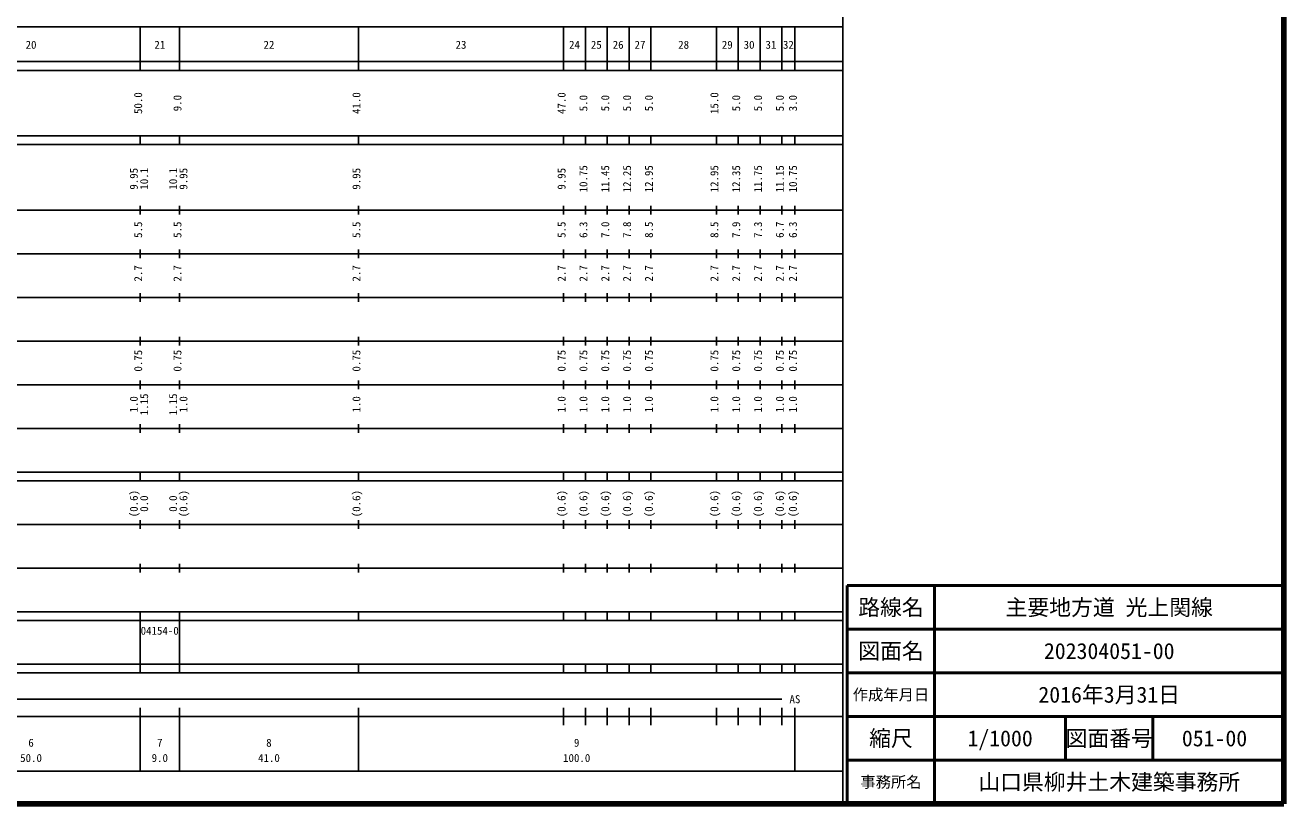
# Model space of a CAD drawing. Units: millimetres on the paper, enlarged 1000 times. Extents: x 40000 to 680000, y 20000 to 380000.
# Drawn here: x 391655 to 680000, y 20000 to 198357 of the extents above; entities that cross this region are included whole.
import ezdxf
from ezdxf.enums import TextEntityAlignment as Align

# ---------------------------------------------------------------- set-up
doc = ezdxf.new("R2010")
doc.units = ezdxf.units.MM
doc.header["$LTSCALE"] = 1000
for name, color, linetype, lineweight in [('M-TTL', 2, 'Continuous', 140), ('M-TTL-BAND', 7, 'Continuous', 25), ('M-TTL-FRAM', 2, 'Continuous', 50), ('M-TTL-LINE', 7, 'Continuous', 50)]:
    doc.layers.add(name, color=color, linetype=linetype, lineweight=lineweight)
doc.layers.add('M-TTL-TXT', color=7, linetype='Continuous')
doc.styles.add('ＭＳ ゴシック', font='')
doc.styles.get('ＭＳ ゴシック').set_extended_font_data('MS Gothic')

msp = doc.modelspace()

# ---------------------------------------------------------------- linework, layer by layer
at = {"layer": 'M-TTL'}
for p, q in [((680000, 20000), (680000, 380000)), ((40000, 20000), (680000, 20000))]:
    msp.add_line(p, q, dxfattribs=at)
at = {"layer": 'M-TTL-BAND'}
for p, q in [((579000, 20000), (579000, 370000)), ((68000, 198000), (579000, 198000)), ((418000, 188000), (418000, 198000)), ((427000, 188000), (427000, 198000)), ((468000, 188000), (468000, 198000)), ((515000, 188000), (515000, 198000)), ((520000, 188000), (520000, 198000)), ((525000, 188000), (525000, 198000)), ((530000, 188000), (530000, 198000)), ((535000, 188000), (535000, 198000)), ((550000, 188000), (550000, 198000)), ((555000, 188000), (555000, 198000)), ((560000, 188000), (560000, 198000)), ((565000, 188000), (565000, 198000)), ((568000, 188000), (568000, 198000)), ((40000, 190000), (579000, 190000)), ((40000, 188000), (579000, 188000)), ((40000, 173000), (579000, 173000)), ((40000, 171000), (579000, 171000)), ((418000, 171000), (418000, 173000)), ((427000, 171000), (427000, 173000)), ((468000, 171000), (468000, 173000)), ((515000, 171000), (515000, 173000)), ((520000, 171000), (520000, 173000)), ((525000, 171000), (525000, 173000)), ((530000, 171000), (530000, 173000)), ((535000, 171000), (535000, 173000)), ((550000, 171000), (550000, 173000)), ((555000, 171000), (555000, 173000)), ((560000, 171000), (560000, 173000)), ((565000, 171000), (565000, 173000)), ((568000, 171000), (568000, 173000)), ((40000, 156000), (579000, 156000)), ((418000, 155000), (418000, 157000)), ((427000, 155000), (427000, 157000)), ((468000, 155000), (468000, 157000)), ((515000, 155000), (515000, 157000)), ((520000, 155000), (520000, 157000)), ((525000, 155000), (525000, 157000)), ((530000, 155000), (530000, 157000)), ((535000, 155000), (535000, 157000)), ((550000, 155000), (550000, 157000)), ((555000, 155000), (555000, 157000)), ((560000, 155000), (560000, 157000)), ((565000, 155000), (565000, 157000)), ((568000, 155000), (568000, 157000)), ((46000, 146000), (579000, 146000)), ((418000, 145000), (418000, 147000)), ((427000, 145000), (427000, 147000)), ((468000, 145000), (468000, 147000)), ((515000, 145000), (515000, 147000)), ((520000, 145000), (520000, 147000)), ((525000, 145000), (525000, 147000)), ((530000, 145000), (530000, 147000)), ((535000, 145000), (535000, 147000)), ((550000, 145000), (550000, 147000)), ((555000, 145000), (555000, 147000)), ((560000, 145000), (560000, 147000)), ((565000, 145000), (565000, 147000)), ((568000, 145000), (568000, 147000)), ((52000, 136000), (579000, 136000)), ((418000, 135000), (418000, 137000)), ((427000, 135000), (427000, 137000)), ((468000, 135000), (468000, 137000)), ((515000, 135000), (515000, 137000)), ((520000, 135000), (520000, 137000)), ((525000, 135000), (525000, 137000)), ((530000, 135000), (530000, 137000)), ((535000, 135000), (535000, 137000)), ((550000, 135000), (550000, 137000)), ((555000, 135000), (555000, 137000)), ((560000, 135000), (560000, 137000)), ((565000, 135000), (565000, 137000)), ((568000, 135000), (568000, 137000)), ((418000, 125000), (418000, 127000)), ((427000, 125000), (427000, 127000)), ((468000, 125000), (468000, 127000)), ((515000, 125000), (515000, 127000)), ((520000, 125000), (520000, 127000)), ((525000, 125000), (525000, 127000)), ((530000, 125000), (530000, 127000)), ((535000, 125000), (535000, 127000)), ((550000, 125000), (550000, 127000)), ((555000, 125000), (555000, 127000)), ((560000, 125000), (560000, 127000)), ((565000, 125000), (565000, 127000)), ((568000, 125000), (568000, 127000)), ((46000, 126000), (579000, 126000)), ((52000, 116000), (579000, 116000)), ((418000, 115000), (418000, 117000)), ((427000, 115000), (427000, 117000)), ((468000, 115000), (468000, 117000)), ((515000, 115000), (515000, 117000)), ((520000, 115000), (520000, 117000)), ((525000, 115000), (525000, 117000)), ((530000, 115000), (530000, 117000)), ((535000, 115000), (535000, 117000)), ((550000, 115000), (550000, 117000)), ((555000, 115000), (555000, 117000)), ((560000, 115000), (560000, 117000)), ((565000, 115000), (565000, 117000)), ((568000, 115000), (568000, 117000)), ((418000, 105000), (418000, 107000)), ((427000, 105000), (427000, 107000)), ((468000, 105000), (468000, 107000)), ((515000, 105000), (515000, 107000)), ((520000, 105000), (520000, 107000)), ((525000, 105000), (525000, 107000)), ((530000, 105000), (530000, 107000)), ((535000, 105000), (535000, 107000)), ((550000, 105000), (550000, 107000)), ((555000, 105000), (555000, 107000)), ((560000, 105000), (560000, 107000)), ((565000, 105000), (565000, 107000)), ((568000, 105000), (568000, 107000)), ((46000, 106000), (579000, 106000)), ((40000, 96000), (579000, 96000)), ((418000, 94000), (418000, 96000)), ((427000, 94000), (427000, 96000)), ((468000, 94000), (468000, 96000)), ((515000, 94000), (515000, 96000)), ((520000, 94000), (520000, 96000)), ((525000, 94000), (525000, 96000)), ((530000, 94000), (530000, 96000)), ((535000, 94000), (535000, 96000)), ((550000, 94000), (550000, 96000)), ((555000, 94000), (555000, 96000)), ((560000, 94000), (560000, 96000)), ((565000, 94000), (565000, 96000)), ((568000, 94000), (568000, 96000)), ((40000, 94000), (579000, 94000)), ((49000, 84000), (579000, 84000)), ((418000, 83000), (418000, 85000)), ((427000, 83000), (427000, 85000)), ((468000, 83000), (468000, 85000)), ((515000, 83000), (515000, 85000)), ((520000, 83000), (520000, 85000)), ((525000, 83000), (525000, 85000)), ((530000, 83000), (530000, 85000)), ((535000, 83000), (535000, 85000)), ((550000, 83000), (550000, 85000)), ((555000, 83000), (555000, 85000)), ((560000, 83000), (560000, 85000)), ((565000, 83000), (565000, 85000)), ((568000, 83000), (568000, 85000)), ((418000, 73000), (418000, 75000)), ((427000, 73000), (427000, 75000)), ((468000, 73000), (468000, 75000)), ((515000, 73000), (515000, 75000)), ((520000, 73000), (520000, 75000)), ((525000, 73000), (525000, 75000)), ((530000, 73000), (530000, 75000)), ((535000, 73000), (535000, 75000)), ((550000, 73000), (550000, 75000)), ((555000, 73000), (555000, 75000)), ((560000, 73000), (560000, 75000)), ((565000, 73000), (565000, 75000)), ((568000, 73000), (568000, 75000)), ((40000, 74000), (579000, 74000)), ((40000, 64000), (579000, 64000)), ((418000, 62000), (418000, 64000)), ((427000, 62000), (427000, 64000)), ((468000, 62000), (468000, 64000)), ((515000, 62000), (515000, 64000)), ((520000, 62000), (520000, 64000)), ((525000, 62000), (525000, 64000)), ((530000, 62000), (530000, 64000)), ((535000, 62000), (535000, 64000)), ((550000, 62000), (550000, 64000)), ((555000, 62000), (555000, 64000)), ((560000, 62000), (560000, 64000)), ((565000, 62000), (565000, 64000)), ((568000, 62000), (568000, 64000)), ((40000, 62000), (579000, 62000)), ((418000, 52000), (418000, 62000)), ((427000, 52000), (427000, 62000)), ((40000, 52000), (579000, 52000)), ((418000, 50000), (418000, 52000)), ((427000, 50000), (427000, 52000)), ((468000, 50000), (468000, 52000)), ((515000, 50000), (515000, 52000)), ((520000, 50000), (520000, 52000)), ((525000, 50000), (525000, 52000)), ((530000, 50000), (530000, 52000)), ((535000, 50000), (535000, 52000)), ((550000, 50000), (550000, 52000)), ((555000, 50000), (555000, 52000)), ((560000, 50000), (560000, 52000)), ((565000, 50000), (565000, 52000)), ((568000, 50000), (568000, 52000)), ((40000, 50000), (579000, 50000)), ((71000, 44000), (565000, 44000)), ((418000, 27500), (418000, 42000)), ((427000, 27500), (427000, 42000)), ((468000, 27500), (468000, 42000)), ((515000, 38000), (515000, 42000)), ((520000, 38000), (520000, 42000)), ((525000, 38000), (525000, 42000)), ((530000, 38000), (530000, 42000)), ((535000, 38000), (535000, 42000)), ((550000, 38000), (550000, 42000)), ((555000, 38000), (555000, 42000)), ((560000, 38000), (560000, 42000)), ((565000, 38000), (565000, 42000)), ((568000, 27500), (568000, 42000)), ((40000, 40000), (579000, 40000)), ((68000, 27500), (579000, 27500))]:
    msp.add_line(p, q, dxfattribs=at)
at = {"layer": 'M-TTL-FRAM'}
for p, q in [((680000, 70000), (580000, 70000)), ((580000, 70000), (580000, 20000))]:
    msp.add_line(p, q, dxfattribs=at)
at = {"layer": 'M-TTL-LINE'}
for p, q in [((600000, 70000), (600000, 20000)), ((680000, 60000), (580000, 60000)), ((680000, 50000), (580000, 50000)), ((680000, 40000), (580000, 40000)), ((630000, 40000), (630000, 30000)), ((650000, 40000), (650000, 30000)), ((680000, 30000), (580000, 30000))]:
    msp.add_line(p, q, dxfattribs=at)

# ---------------------------------------------------------------- texts
at = {"layer": 'M-TTL-BAND', "style": 'ＭＳ ゴシック'}
for s, p in [('20', (393000, 192405)), ('21', (422500, 192405)), ('22', (447500, 192405)), ('23', (491500, 192405)), ('24', (517500, 192405)), ('25', (522500, 192405)), ('26', (527500, 192405)), ('27', (532500, 192405)), ('28', (542500, 192405)), ('29', (552500, 192405)), ('30', (557500, 192405)), ('31', (562500, 192405)), ('32', (566500, 192405)), ('AS', (568000, 42500)), ('6', (393000, 32523)), ('7', (422500, 32523)), ('8', (447500, 32523)), ('9', (518000, 32523)), ('50.0', (393000, 29033)), ('9.0', (422500, 29033)), ('41.0', (447500, 29033)), ('100.0', (518000, 29033))]:
    msp.add_text(s, height=1833, dxfattribs=at).set_placement(p, align=Align.BOTTOM_CENTER)
for s, p in [('50.0', (419000, 180500)), ('9.0', (428000, 180500)), ('41.0', (469000, 180500)), ('47.0', (516000, 180500)), ('5.0', (521000, 180500)), ('5.0', (526000, 180500)), ('5.0', (531000, 180500)), ('5.0', (536000, 180500)), ('15.0', (551000, 180500)), ('5.0', (556000, 180500)), ('5.0', (561000, 180500)), ('5.0', (566000, 180500)), ('3.0', (569000, 180500)), ('9.95', (418000, 163174)), ('10.1', (420370, 163174)), ('10.1', (427000, 163174)), ('9.95', (429370, 163174)), ('9.95', (469000, 163174)), ('9.95', (516000, 163174)), ('10.75', (521000, 163174)), ('11.45', (526000, 163174)), ('12.25', (531000, 163174)), ('12.95', (536000, 163174)), ('12.95', (551000, 163174)), ('12.35', (556000, 163174)), ('11.75', (561000, 163174)), ('11.15', (566000, 163174)), ('10.75', (569000, 163174)), ('5.5', (419000, 151500)), ('5.5', (428000, 151500)), ('5.5', (469000, 151500)), ('5.5', (516000, 151500)), ('6.3', (521000, 151500)), ('7.0', (526000, 151500)), ('7.8', (531000, 151500)), ('8.5', (536000, 151500)), ('8.5', (551000, 151500)), ('7.9', (556000, 151500)), ('7.3', (561000, 151500)), ('6.7', (566000, 151500)), ('6.3', (569000, 151500)), ('2.7', (419000, 141500)), ('2.7', (428000, 141500)), ('2.7', (469000, 141500)), ('2.7', (516000, 141500)), ('2.7', (521000, 141500)), ('2.7', (526000, 141500)), ('2.7', (531000, 141500)), ('2.7', (536000, 141500)), ('2.7', (551000, 141500)), ('2.7', (556000, 141500)), ('2.7', (561000, 141500)), ('2.7', (566000, 141500)), ('2.7', (569000, 141500)), ('0.75', (419000, 121500)), ('0.75', (428000, 121500)), ('0.75', (469000, 121500)), ('0.75', (516000, 121500)), ('0.75', (521000, 121500)), ('0.75', (526000, 121500)), ('0.75', (531000, 121500)), ('0.75', (536000, 121500)), ('0.75', (551000, 121500)), ('0.75', (556000, 121500)), ('0.75', (561000, 121500)), ('0.75', (566000, 121500)), ('0.75', (569000, 121500)), ('1.0', (418000, 111500)), ('1.15', (420370, 111500)), ('1.15', (427000, 111500)), ('1.0', (429370, 111500)), ('1.0', (469000, 111500)), ('1.0', (516000, 111500)), ('1.0', (521000, 111500)), ('1.0', (526000, 111500)), ('1.0', (531000, 111500)), ('1.0', (536000, 111500)), ('1.0', (551000, 111500)), ('1.0', (556000, 111500)), ('1.0', (561000, 111500)), ('1.0', (566000, 111500)), ('1.0', (569000, 111500)), ('(0.6)', (418000, 88764)), ('0.0', (420370, 88764)), ('0.0', (427000, 88764)), ('(0.6)', (429370, 88764)), ('(0.6)', (469000, 88764)), ('(0.6)', (516000, 88764)), ('(0.6)', (521000, 88764)), ('(0.6)', (526000, 88764)), ('(0.6)', (531000, 88764)), ('(0.6)', (536000, 88764)), ('(0.6)', (551000, 88764)), ('(0.6)', (556000, 88764)), ('(0.6)', (561000, 88764)), ('(0.6)', (566000, 88764)), ('(0.6)', (569000, 88764))]:
    msp.add_text(s, height=1833, rotation=90, dxfattribs=at).set_placement(p, align=Align.BOTTOM_CENTER)
msp.add_text('04154-0', height=1833, dxfattribs=at).set_placement((422475, 59655), align=Align.MIDDLE_CENTER)
at = {"layer": 'M-TTL-TXT', "style": 'ＭＳ ゴシック'}
for s, height, p in [('路線名', 3666, (590000, 65000)), ('路線名', 3666, (590000, 65000)), ('主要地方道 光上関線', 3666, (640000, 65000)), ('図面名', 3666, (590000, 55000)), ('図面名', 3666, (590000, 55000)), ('202304051-00', 3666, (640000, 55000)), ('作成年月日', 2566, (590000, 45000)), ('作成年月日', 2566, (590000, 45000)), ('2016年3月31日', 3666, (640000, 45000)), ('縮尺', 3666, (590000, 35000)), ('縮尺', 3666, (590000, 35000)), ('1/1000', 3666, (615000, 35000)), ('図面番号', 3666, (640000, 35000)), ('図面番号', 3666, (640000, 35000)), ('051-00', 3666, (664125, 35000)), ('事務所名', 2566, (590000, 25000)), ('事務所名', 2566, (590000, 25000)), ('山口県柳井土木建築事務所', 3666, (640000, 25000))]:
    msp.add_text(s, height=height, dxfattribs=at).set_placement(p, align=Align.MIDDLE_CENTER)

doc.saveas('drawing.dxf')
